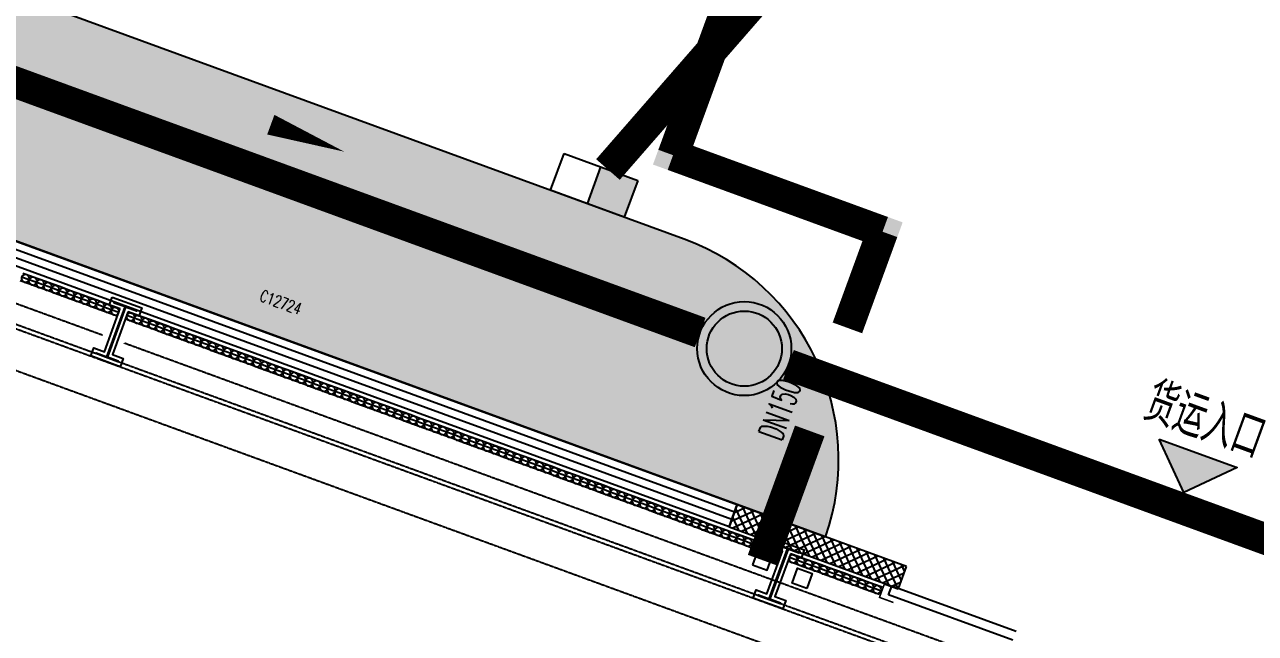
# Model space of a CAD drawing. Extents: x -111898 to 889894, y -2 to 1194865.
# Drawn here: x 625010 to 640715, y 936905 to 944674 of the extents above; entities that cross this region are included whole.
import ezdxf

# ---------------------------------------------------------------- set-up
doc = ezdxf.new("R2010")
doc.units = 0
doc.header["$LTSCALE"] = 10
doc.header["$MEASUREMENT"] = 0
doc.linetypes.add('10平面$0$10平面$0$DASH', pattern=[0.35, 0.25, -0.1])
doc.linetypes.add('10平面$0$DASH', pattern=[0.35, 0.25, -0.1])
doc.layers.get('Defpoints').update_dxf_attribs({"color": 210})
for name, color, linetype in [('0-WALL', 252, 'Continuous'), ('10平面$0$10平面$0$WINDOW', 4, 'Continuous'), ('10平面$0$10平面$0$WINDOW_TEXT', 7, 'Continuous'), ('10平面$0$A-HRAIL', 173, 'Continuous'), ('10平面$0$A-SFCE', 30, 'Continuous'), ('10平面$0$A-TEXT', 61, 'Continuous'), ('10平面$0$AS-WALL', 40, 'Continuous'), ('10平面$0$FH-tri', 180, 'Continuous'), ('10平面$0$PUB_HATCH', 8, 'Continuous'), ('10平面$0$建-窗', 4, 'Continuous'), ('10平面$0$建-门窗编号', 7, 'Continuous'), ('DIM_污水', 2, 'Continuous'), ('Gps-ZF雨水', 4, 'TG_Y'), ('TWT_雨水口', 4, 'Continuous'), ('WALL', 252, 'Continuous'), ('WELL_污水', 2, 'Continuous'), ('WZ_ZF消防', 10, 'Continuous')]:
    doc.layers.add(name, color=color, linetype=linetype)
doc.layers.add('GPS-ZF污水', color=2, linetype='TG_W', lineweight=60)
doc.layers.add('GPS-ZF消防', color=1, linetype='TG_X', lineweight=60)
doc.styles.add('10平面$0$10平面$0$_TCH_WINDOW', font='SIMPLEX', dxfattribs={"height": 3.5, "bigfont": 'GBCBIG'})
doc.styles.add('10平面$0$A-STANDARD', font='SIMPLEX', dxfattribs={"bigfont": 'GBCBIG'})
doc.styles.add('10平面$0$A-WIN-LABEL', font='SIMPLEX', dxfattribs={"bigfont": 'GBCBIG'})
doc.styles.add('_TWT_PIPEDN', font='SIMPLEX', dxfattribs={"width": 0.6, "height": 3, "bigfont": 'HZTXT'})
doc.styles.add('TG_LINETYPE', font='SIMPLEX', dxfattribs={"width": 0.8, "height": 3.5, "bigfont": 'HZTXT'})
doc.linetypes.add('TG_W', pattern='A,2,-0.3,["W",TG_LINETYPE,S=0.1,R=0,X=-0.23,Y=-0.15],0', length=2.3)
doc.linetypes.add('TG_X', pattern='A,5,-0.3,["X",TG_LINETYPE,S=0.1,R=0,X=-0.23,Y=-0.15],0', length=5.3)
doc.linetypes.add('TG_Y', pattern='A,2,-0.3,["Y",TG_LINETYPE,S=0.1,R=0,X=-0.25,Y=-0.15],0', length=2.3)

# ---------------------------------------------------------------- blocks, each defined once
blk = doc.blocks.new('10平面$0$JYC-1')
at = {"layer": '10平面$0$FH-tri'}
h = blk.add_hatch(color=2, dxfattribs=at)
h.dxf.hatch_style = 1
h.paths.add_polyline_path([(-275306, 146777), (-274056, 148027), (-274056, 146777)])
at = {"layer": '10平面$0$FH-tri', "color": 2}
blk.add_lwpolyline([(-275306, 146777), (-274056, 148027), (-274056, 148027), (-274056, 146777)], close=True, dxfattribs=at)
at = {"layer": '10平面$0$A-TEXT', "style": '10平面$0$A-STANDARD'}
blk.add_text('货运入口', height=900.2, rotation=45, dxfattribs=at).set_placement((-275864, 146602))
blk = doc.blocks.new('10平面$0$10平面$0$$DorLib2D$00000126')
at = {"color": 0, "linetype": 'Continuous'}
for p, q in [((-0.532, 0.5), (-0.532, 0.9)), ((0.532, 0.9), (0.532, 0.5))]:
    blk.add_line(p, q, dxfattribs=at)
at = {"color": 0, "linetype": '10平面$0$10平面$0$DASH'}
for p, q in [((-0.532, 0.9), (0.532, 0.9)), ((-0.532, 0.5), (0.532, 0.5))]:
    blk.add_line(p, q, dxfattribs=at)
blk = doc.blocks.new('10平面$0$WINDOW2DLIB$DYNSTYLE$00000005')
at = {"color": 0}
for points in [[(-0.5, 0.5), (-0.5, -0.5)], [(-0.5, 0.5), (0.5, 0.5)], [(0.5, -0.5), (0.5, 0.5)], [(0.5, 0.1667), (-0.5, 0.1667)], [(0.5, -0.1667), (-0.5, -0.1667)], [(-0.5, -0.5), (0.5, -0.5)]]:
    blk.add_lwpolyline(points, dxfattribs=at)
blk = doc.blocks.new('10平面$0$42343243')
at = {"layer": '10平面$0$PUB_HATCH'}
h = blk.add_hatch(dxfattribs=at)
h.set_pattern_fill('多孔材料', color=256, scale=30, style=0)
h.set_pattern_definition([(45, (60, 0), (-60.000061, 60.000061), []), (135, (60, 0), (-60.000061, -60.000061), [])])
h.paths.add_polyline_path([(-208354, 1223170), (-210654, 1223170), (-210654, 1222870), (-208354, 1222870)])
at = {"layer": '10平面$0$AS-WALL'}
for p, q in [((-208354, 1223170), (-210654, 1223170)), ((-210654, 1223170), (-210654, 1222870)), ((-208354, 1222870), (-208354, 1223170)), ((-210654, 1222870), (-208354, 1222870))]:
    blk.add_line(p, q, dxfattribs=at)
at = {"layer": '10平面$0$10平面$0$WINDOW'}
ref = blk.add_blockref('10平面$0$10平面$0$$DorLib2D$00000126', (-205254, 1223020), dxfattribs=dict(at, xscale=6000, yscale=300, zscale=300, rotation=180))
ref.add_attrib('A', 'JLM6050', (-205555, 1223016), dxfattribs={"layer": '10平面$0$10平面$0$WINDOW_TEXT', "height": 148.8, "style": '10平面$0$10平面$0$_TCH_WINDOW', "width": 0.705882})
at = {"layer": '10平面$0$建-窗'}
ref = blk.add_blockref('10平面$0$WINDOW2DLIB$DYNSTYLE$00000005', (-217004, 1223020), dxfattribs=dict(at, xscale=-12700, yscale=-300, zscale=300, rotation=359.999999999664))
ref.add_attrib('A', 'C12724', (-217284, 1223521), dxfattribs={"layer": '10平面$0$建-门窗编号', "height": 148.8, "style": '10平面$0$A-WIN-LABEL', "width": 0.705882})
blk = doc.blocks.new('10平面$0$3333')
at = {"layer": '10平面$0$A-SFCE', "const_width": 20}
blk.add_lwpolyline([(-227064, 766320), (-227064, 766510), (-227244, 766510), (-227244, 766320)], dxfattribs=at)
blk = doc.blocks.new('10平面$0$99平面图例外参$0$$LinePat$圆环')
for points in [[(0, 150), (300, 150)], [(0, 0), (300, 0)], [(0, -150), (300, -150)]]:
    blk.add_lwpolyline(points)
at = {"color": 0}
blk.add_circle((150, 0), 150, dxfattribs=at)
blk = doc.blocks.new('$TwtSys$00000424')
for p, q in [((-500, 250), (500, 250)), ((-500, -250), (-500, 250)), ((0, -250), (0, 250)), ((500, 250), (500, -250)), ((500, -250), (-500, -250))]:
    blk.add_line(p, q)
blk.add_solid([(0, 250), (500, 250), (0, -250), (500, -250)])
blk = doc.blocks.new('$TWTSYS$00000376')
for radius in [0.5, 0.4]:
    blk.add_circle((0, 0, 0), radius)

msp = doc.modelspace()

# ---------------------------------------------------------------- hatches: boundary and pattern name
at = {"layer": '0-WALL'}
h = msp.add_hatch(dxfattribs=at)
h.set_pattern_fill('草坪或沼泽', color=8, scale=400, angle=-0.200257)
h.set_pattern_definition([(359.79974, (-824318.4, 704905.5), (1605.5824, 1594.398), [240, -48, 64, -48, 240, -960]), (359.79974, (-824398.3, 704953.8), (1605.5824, 1594.398), [160, -120, 240, -120, 160, -800]), (359.79974, (-823836, 705591.9), (1605.5824, 1594.398), [200, -80, 200, -1120]), (359.79974, (-824634.9, 705914.7), (1605.5824, 1594.398), [80, -160, 80, -1280]), (89.79974, (-824474.9, 705914.1), (-1594.398, 1605.5824), [144, -1456]), (89.79974, (-823998.3, 704952.4), (-1594.398, 1605.5824), [160, -1440]), (89.79974, (-823596, 705591), (-1594.398, 1605.5824), [160, -1440]), (44.79974, (-823790.3, 704935.7), (5.5922, 1599.9902), [160, -2102.7417]), (134.79974, (-824206.3, 704937.2), (-1599.9902, 5.5922), [160, -2102.7417]), (63.23469, (-823838.3, 704943.9), (5.5922, 1599.99023), [160, -3417.7088]), (75.7635, (-823918.27, 704952.15), (5.59221, 1599.99023), [160, -6436.969]), (75.7635, (-823516.03, 705590.75), (5.59221, 1599.99023), [128, -6468.969]), (75.7635, (-824442.9, 705914), (5.59221, 1599.99023), [112, -6484.969]), (103.835987, (-824078.27, 704952.7), (5.59221, 1599.99023), [160, -6436.969]), (103.835987, (-823676.03, 705591.3), (5.59221, 1599.99023), [128, -6468.969]), (103.835987, (-824506.9, 705914.2), (5.59221, 1599.99023), [112, -6484.969]), (116.364795, (-824158.3, 704945), (5.5922, 1599.99023), [160, -3417.7069])])
edge = h.paths.add_edge_path()
edge.add_line((741503.08, 933538.38), (741712.87, 934018.57))
edge.add_line((741712.87, 934018.57), (745060.96, 941812.89))
edge.add_line((745060.96, 941812.89), (766890.86, 1001849.76))
edge.add_line((766890.86, 1001849.76), (760346.98, 1016169.02))
edge.add_line((760346.98, 1016169.02), (737579.78, 1026362.54))
edge.add_line((737579.78, 1026362.54), (720756.11, 1037729.77))
edge.add_line((720756.11, 1037729.77), (653654.65, 1067773.01))
edge.add_line((653654.65, 1067773.01), (467795.25, 820503.81))
edge.add_line((467795.25, 820503.81), (468143.58, 820404.89))
edge.add_line((468143.58, 820404.89), (647181.92, 1058601.18))
edge.add_line((647181.92, 1058601.18), (648464.56, 1058132.56))
edge.add_line((648464.56, 1058132.56), (650350.23, 1063296.8))
edge.add_line((650350.23, 1063296.8), (720796.15, 1037558.69))
edge.add_line((720796.15, 1037558.69), (718909.6, 1032395.07))
edge.add_line((718909.6, 1032395.07), (725484.49, 1029992.9))
edge.add_line((725484.49, 1029992.9), (726513.26, 1032808.65))
edge.add_line((726513.26, 1032808.65), (729331.07, 1031779.14))
edge.add_line((729331.07, 1031779.14), (728302.36, 1028963.46))
edge.add_line((728302.36, 1028963.46), (747084.56, 1022101.19))
edge.add_line((747084.56, 1022101.19), (755217.14, 1018452.95))
edge.add_arc((743028.5, 1006160.87), 17310.64, -14.619994, 45.242091, ccw=False)
edge.add_line((759778.64, 1001791.54), (760685.99, 1001458.08))
edge.add_line((760685.99, 1001458.08), (765094.65, 999847.31))
edge.add_line((765094.65, 999847.31), (740941.69, 933744.02))
edge.add_line((740941.69, 933744.02), (741503.08, 933538.38))
h = msp.add_hatch(dxfattribs=at)
h.set_pattern_fill('草坪或沼泽', color=8, scale=400, angle=-0.200257)
h.set_pattern_definition([(359.79974, (-824318.4, 704905.5), (1605.5824, 1594.398), [240, -48, 64, -48, 240, -960]), (359.79974, (-824398.3, 704953.8), (1605.5824, 1594.398), [160, -120, 240, -120, 160, -800]), (359.79974, (-823836, 705591.9), (1605.5824, 1594.398), [200, -80, 200, -1120]), (359.79974, (-824634.9, 705914.7), (1605.5824, 1594.398), [80, -160, 80, -1280]), (89.79974, (-824474.9, 705914.1), (-1594.398, 1605.5824), [144, -1456]), (89.79974, (-823998.3, 704952.4), (-1594.398, 1605.5824), [160, -1440]), (89.79974, (-823596, 705591), (-1594.398, 1605.5824), [160, -1440]), (44.79974, (-823790.3, 704935.7), (5.5922, 1599.9902), [160, -2102.7417]), (134.79974, (-824206.3, 704937.2), (-1599.9902, 5.5922), [160, -2102.7417]), (63.23469, (-823838.3, 704943.9), (5.5922, 1599.99023), [160, -3417.7088]), (75.7635, (-823918.27, 704952.15), (5.59221, 1599.99023), [160, -6436.969]), (75.7635, (-823516.03, 705590.75), (5.59221, 1599.99023), [128, -6468.969]), (75.7635, (-824442.9, 705914), (5.59221, 1599.99023), [112, -6484.969]), (103.835987, (-824078.27, 704952.7), (5.59221, 1599.99023), [160, -6436.969]), (103.835987, (-823676.03, 705591.3), (5.59221, 1599.99023), [128, -6468.969]), (103.835987, (-824506.9, 705914.2), (5.59221, 1599.99023), [112, -6484.969]), (116.364795, (-824158.3, 704945), (5.5922, 1599.99023), [160, -3417.7069])])
edge = h.paths.add_edge_path()
edge.add_line((633426.07, 941937.49), (599236.55, 954428.98))
edge.add_arc((598207.07, 951610.37), 3000.73, 69.935507, 158.960584)
edge.add_line((595406.38, 952687.66), (635231.53, 938137.14))
edge.add_arc((632396.01, 939119.09), 3000.73, -19.101162, 69.923916)
at = {"layer": 'GPS-ZF消防'}
for points in [[(633284.86, 943007.99), (633097, 943076.63), (633028.37, 942888.77)], [(633284.86, 943007.99), (633216.22, 942820.14), (633028.37, 942888.77)], [(635958.03, 942031.32), (636026.66, 942219.18), (636214.52, 942150.54)], [(635958.03, 942031.32), (636145.88, 941962.69), (636214.52, 942150.54)]]:
    msp.add_hatch(color=256, dxfattribs=at).paths.add_polyline_path(points)

# ---------------------------------------------------------------- linework, layer by layer
at = {"layer": '0-WALL'}
msp.add_lwpolyline([(633426.07, 941937.49), (599236.55, 954428.98, 0.40923854), (595406.38, 952687.66), (635231.53, 938137.14, 0.40923854)], format="xyb", close=True, dxfattribs=at)
at = {"layer": 'Defpoints', "color": 1}
for points in [[(634298.2, 937779.73), (634486.05, 937711.1), (634554.69, 937898.95), (634366.83, 937967.58)], [(634991.31, 937479.65), (634803.46, 937548.29), (634872.09, 937736.14), (635059.95, 937667.51)]]:
    msp.add_lwpolyline(points, close=True, dxfattribs=at)
at = {"layer": 'DIM_污水'}
msp.add_lwpolyline([(625164.48, 944496.51, 0, 0, 0), (629090.43, 943052.03, 0, 266.67, 0), (628151.94, 943397.33, 0, 0, 0)], format="xyseb", dxfattribs=at)
at = {"layer": 'GPS-ZF污水', "ltscale": 0.1, "const_width": 400}
for points in [[(606579.2, 950628.73), (633630.24, 940745.36)], [(634757.37, 940333.55), (661808.41, 930450.18)]]:
    msp.add_lwpolyline(points, dxfattribs=at)
at = {"layer": 'GPS-ZF消防', "ltscale": 0.1, "const_width": 400}
for points in [[(638277.67, 956673.46), (633284.86, 943007.99)], [(633284.86, 943007.99), (635958.03, 942031.32)], [(635958.03, 942031.32), (635509.6, 940803.97)], [(635029.16, 939488.99), (634426.44, 937839.34)]]:
    msp.add_lwpolyline(points, dxfattribs=at)
at = {"layer": 'Gps-ZF雨水', "ltscale": 0.1, "const_width": 400}
msp.add_lwpolyline([(632453.89, 942825.02), (638622.7, 949904.04)], dxfattribs=at)
at = {"layer": 'WALL', "color": 8, "linetype": '10平面$0$DASH'}
for p, q in [((583962.64, 955750.86), (711046.19, 909319.6)), ((583791.05, 955281.23), (710874.6, 908849.97)), ((626004.1, 940709.99), (617832.43, 943695.59)), ((625918.31, 940475.17), (617746.64, 943460.77)), ((642911, 934532.88), (626285.88, 940607.03)), ((642825.21, 934298.06), (626200.09, 940372.22))]:
    msp.add_line(p, q, dxfattribs=at)
at = {"layer": 'WALL', "color": 8}
for points in [[(626128.72, 941196.78), (626504.43, 941059.51), (626466, 940954.31), (626328.86, 941004.42), (626131.2, 940463.4), (626268.33, 940413.29), (626229.89, 940308.09), (625854.19, 940445.36), (625892.62, 940550.56), (626029.76, 940500.46), (626227.42, 941041.48), (626090.29, 941091.58)], [(626158.53, 941132.66), (626440.31, 941029.71), (626436.19, 941018.44), (626299.06, 941068.54), (626067.07, 940433.59), (626204.21, 940383.49), (626200.09, 940372.22), (625918.31, 940475.17), (625922.43, 940486.44), (626059.56, 940436.34), (626291.54, 941071.28), (626154.41, 941121.39)], [(634582.18, 938108.23), (634957.88, 937970.96), (634919.45, 937865.76), (634782.32, 937915.86), (634584.65, 937374.84), (634721.78, 937324.74), (634683.35, 937219.54), (634307.64, 937356.81), (634346.07, 937462.01), (634483.21, 937411.9), (634680.87, 937952.92), (634543.74, 938003.03)], [(634611.98, 938044.1), (634893.76, 937941.15), (634889.64, 937929.88), (634752.51, 937979.98), (634520.53, 937345.04), (634657.66, 937294.93), (634653.54, 937283.66), (634371.76, 937386.61), (634375.88, 937397.89), (634513.01, 937347.78), (634745, 937982.73), (634607.86, 938032.83)]]:
    msp.add_lwpolyline(points, close=True, dxfattribs=at)

# ---------------------------------------------------------------- block references
at = {"layer": '10平面$0$A-HRAIL', "yscale": 0.3333333333333334, "zscale": 0.3333333333333333}
for p, xscale, rotation in [((625068.02, 941418.23), -0.3384127415468572, 339.9297114343898), ((625163.38, 941383.39), -0.3384127415468572, 339.9297114343898), ((625258.74, 941348.55), -0.3384127415468572, 339.9297114343898), ((625354.1, 941313.71), -0.3384127415468572, 339.9297114343898), ((625449.46, 941278.87), -0.3384127415468572, 339.9297114343898), ((625544.81, 941244.03), -0.3384127415468572, 339.9297114343898), ((625640.17, 941209.19), -0.3384127415468572, 339.9297114343898), ((625735.53, 941174.35), -0.3384127415468572, 339.9297114343898), ((625830.89, 941139.51), -0.3384127415468572, 339.9297114343898), ((625926.25, 941104.67), -0.3384127415468572, 339.9297114343898), ((626021.61, 941069.83), -0.3384127415468572, 339.9297114343898), ((626116.96, 941034.99), -0.3384127415468572, 339.9297114343898), ((626212.32, 941000.15), -0.3384127415468572, 339.9297114343898), ((626408.67, 940928.41), -0.3368181818181818, 339.9297114343898), ((626503.58, 940893.74), -0.3368181818181818, 339.9297114343898), ((626598.49, 940859.06), -0.3368181818181818, 339.9297114343898), ((626693.4, 940824.38), -0.3368181818181818, 339.9297114343898), ((626788.31, 940789.71), -0.3368181818181818, 339.9297114343898), ((626883.22, 940755.03), -0.3368181818181818, 339.9297114343898), ((626978.13, 940720.36), -0.3368181818181818, 339.9297114343898), ((627073.04, 940685.68), -0.3368181818181818, 339.9297114343898), ((627167.95, 940651), -0.3368181818181818, 339.9297114343898), ((627262.86, 940616.33), -0.3368181818181818, 339.9297114343898), ((627357.77, 940581.65), -0.3368181818181818, 339.9297114343898), ((627452.67, 940546.98), -0.3368181818181818, 339.9297114343898), ((627547.58, 940512.3), -0.3368181818181818, 339.9297114343898), ((627642.49, 940477.62), -0.3368181818181818, 339.9297114343898), ((627737.4, 940442.95), -0.3368181818181818, 339.9297114343898), ((627832.31, 940408.27), -0.3368181818181818, 339.9297114343898), ((627927.22, 940373.6), -0.3368181818181818, 339.9297114343898), ((628022.13, 940338.92), -0.3368181818181818, 339.9297114343898), ((628117.04, 940304.24), -0.3368181818181818, 339.9297114343898), ((628211.95, 940269.57), -0.3368181818181818, 339.9297114343898), ((628306.86, 940234.89), -0.3368181818181818, 339.9297114343898), ((628401.77, 940200.22), -0.3368181818181818, 339.9297114343898), ((628496.68, 940165.54), -0.3368181818181818, 339.9297114343898), ((628591.59, 940130.86), -0.3368181818181818, 339.9297114343898), ((628686.49, 940096.19), -0.3368181818181818, 339.9297114343898), ((628781.4, 940061.51), -0.3368181818181818, 339.9297114343898), ((628876.31, 940026.84), -0.3368181818181818, 339.9297114343898), ((628971.22, 939992.16), -0.3368181818181818, 339.9297114343898), ((629066.13, 939957.48), -0.3368181818181818, 339.9297114343898), ((629161.04, 939922.81), -0.3368181818181818, 339.9297114343898), ((629255.95, 939888.13), -0.3368181818181818, 339.9297114343898), ((629350.86, 939853.46), -0.3368181818181818, 339.9297114343898), ((629445.77, 939818.78), -0.3368181818181818, 339.9297114343898), ((629540.68, 939784.1), -0.3368181818181818, 339.9297114343898), ((629635.59, 939749.43), -0.3368181818181818, 339.9297114343898), ((629730.5, 939714.75), -0.3368181818181818, 339.9297114343898), ((629825.4, 939680.08), -0.3368181818181818, 339.9297114343898), ((629920.31, 939645.4), -0.3368181818181818, 339.9297114343898), ((630015.22, 939610.72), -0.3368181818181818, 339.9297114343898), ((630110.13, 939576.05), -0.3368181818181818, 339.9297114343898), ((630205.04, 939541.37), -0.3368181818181818, 339.9297114343898), ((630299.95, 939506.7), -0.3368181818181818, 339.9297114343898), ((630394.86, 939472.02), -0.3368181818181818, 339.9297114343898), ((630489.77, 939437.34), -0.3368181818181818, 339.9297114343898), ((630584.68, 939402.67), -0.3368181818181818, 339.9297114343898), ((630679.59, 939367.99), -0.3368181818181818, 339.9297114343898), ((630774.5, 939333.31), -0.3368181818181818, 339.9297114343898), ((630869.41, 939298.64), -0.3368181818181818, 339.9297114343898), ((630964.32, 939263.96), -0.3368181818181818, 339.9297114343898), ((631059.22, 939229.29), -0.3368181818181818, 339.9297114343898), ((631154.13, 939194.61), -0.3368181818181818, 339.9297114343898), ((631249.04, 939159.93), -0.3368181818181818, 339.9297114343898), ((631343.95, 939125.26), -0.3368181818181818, 339.9297114343898), ((631438.86, 939090.58), -0.3368181818181818, 339.9297114343898), ((631533.77, 939055.91), -0.3368181818181818, 339.9297114343898), ((631628.68, 939021.23), -0.3368181818181818, 339.9297114343898), ((631723.59, 938986.55), -0.3368181818181818, 339.9297114343898), ((631818.5, 938951.88), -0.3368181818181818, 339.9297114343898), ((631913.41, 938917.2), -0.3368181818181818, 339.9297114343898), ((632008.32, 938882.53), -0.3368181818181818, 339.9297114343898), ((632103.23, 938847.85), -0.3368181818181818, 339.9297114343898), ((632198.13, 938813.17), -0.3368181818181818, 339.9297114343898), ((632293.04, 938778.5), -0.3368181818181818, 339.9297114343898), ((632387.95, 938743.82), -0.3368181818181818, 339.9297114343898), ((632482.86, 938709.15), -0.3368181818181818, 339.9297114343898), ((632577.77, 938674.47), -0.3368181818181818, 339.9297114343898), ((632672.68, 938639.79), -0.3368181818181818, 339.9297114343898), ((632767.59, 938605.12), -0.3368181818181818, 339.9297114343898), ((632862.5, 938570.44), -0.3368181818181818, 339.9297114343898), ((632957.41, 938535.77), -0.3368181818181818, 339.9297114343898), ((633052.32, 938501.09), -0.3368181818181818, 339.9297114343898), ((633147.23, 938466.41), -0.3368181818181818, 339.9297114343898), ((633242.14, 938431.74), -0.3368181818181818, 339.9297114343898), ((633337.05, 938397.06), -0.3368181818181818, 339.9297114343898), ((633431.95, 938362.39), -0.3368181818181818, 339.9297114343898), ((633526.86, 938327.71), -0.3368181818181818, 339.9297114343898), ((633621.77, 938293.03), -0.3368181818181818, 339.9297114343898), ((633716.68, 938258.36), -0.3368181818181818, 339.9297114343898), ((633811.59, 938223.68), -0.3368181818181818, 339.9297114343898), ((633906.5, 938189.01), -0.3368181818181818, 339.9297114343898), ((634001.41, 938154.33), -0.3368181818181818, 339.9297114343898), ((634096.32, 938119.65), -0.3368181818181818, 339.9297114343898), ((634191.23, 938084.98), -0.3368181818181818, 339.9297114343898), ((634286.14, 938050.3), -0.3368181818181818, 339.9297114343898), ((634381.05, 938015.63), -0.3368181818181818, 339.9297114343898), ((634475.96, 937980.95), -0.3368181818181818, 339.9297114343898), ((634570.86, 937946.27), -0.3368181818181818, 339.9297114343898), ((634665.77, 937911.6), -0.3368181818181818, 339.9297114343898), ((634864.74, 937838.9), -0.3461108940497231, 339.9297114343896), ((634962.27, 937803.27), -0.3461108940497231, 339.9297114343896), ((635059.8, 937767.64), -0.3461108940497231, 339.9297114343896), ((635157.33, 937732), -0.3461108940497231, 339.9297114343896), ((635254.85, 937696.37), -0.3461108940497231, 339.9297114343896), ((635352.38, 937660.74), -0.3461108940497231, 339.9297114343896), ((635449.91, 937625.11), -0.3461108940497231, 339.9297114343896), ((635547.44, 937589.47), -0.3461108940497231, 339.9297114343896), ((635644.97, 937553.84), -0.3461108940497231, 339.9297114343896), ((635742.49, 937518.21), -0.3461108940497231, 339.9297114343896), ((635840.02, 937482.57), -0.3461108940497231, 339.9297114343896), ((635937.55, 937446.94), -0.3461108940497231, 339.9297114343896)]:
    msp.add_blockref('10平面$0$99平面图例外参$0$$LinePat$圆环', p, dxfattribs=dict(at, xscale=xscale, rotation=rotation))
at = {"layer": '10平面$0$A-SFCE', "rotation": 69.9297114345931}
msp.add_blockref('10平面$0$3333', (1433864.51, 887763.22), dxfattribs=at)
at = {"layer": 'TWT_雨水口', "rotation": 339.929708398429}
msp.add_blockref('$TwtSys$00000424', (632277.96, 942623.13), dxfattribs=at)
at = {"layer": 'WALL', "xscale": 0.6000000000000003, "yscale": 0.6000000000000003, "zscale": 0.6000000000000003, "rotation": 294.9297114345945}
msp.add_blockref('10平面$0$JYC-1', (629253.09, 752471.47), dxfattribs=at)
at = {"layer": 'WALL', "rotation": 339.9297114345931}
msp.add_blockref('10平面$0$42343243', (412207.54, -282631.55), dxfattribs=at)
at = {"layer": 'WELL_污水', "xscale": 1200, "yscale": 1200, "zscale": 1200, "rotation": 339.7997433390076}
msp.add_blockref('$TWTSYS$00000376', (634193.81, 940539.46), dxfattribs=at)

# ---------------------------------------------------------------- texts
at = {"layer": 'WZ_ZF消防', "style": '_TWT_PIPEDN', "width": 0.557143}
msp.add_text('DN150', height=315, rotation=69.929711, dxfattribs=at).set_placement((634665.92, 939346.05))

doc.saveas('drawing.dxf')
